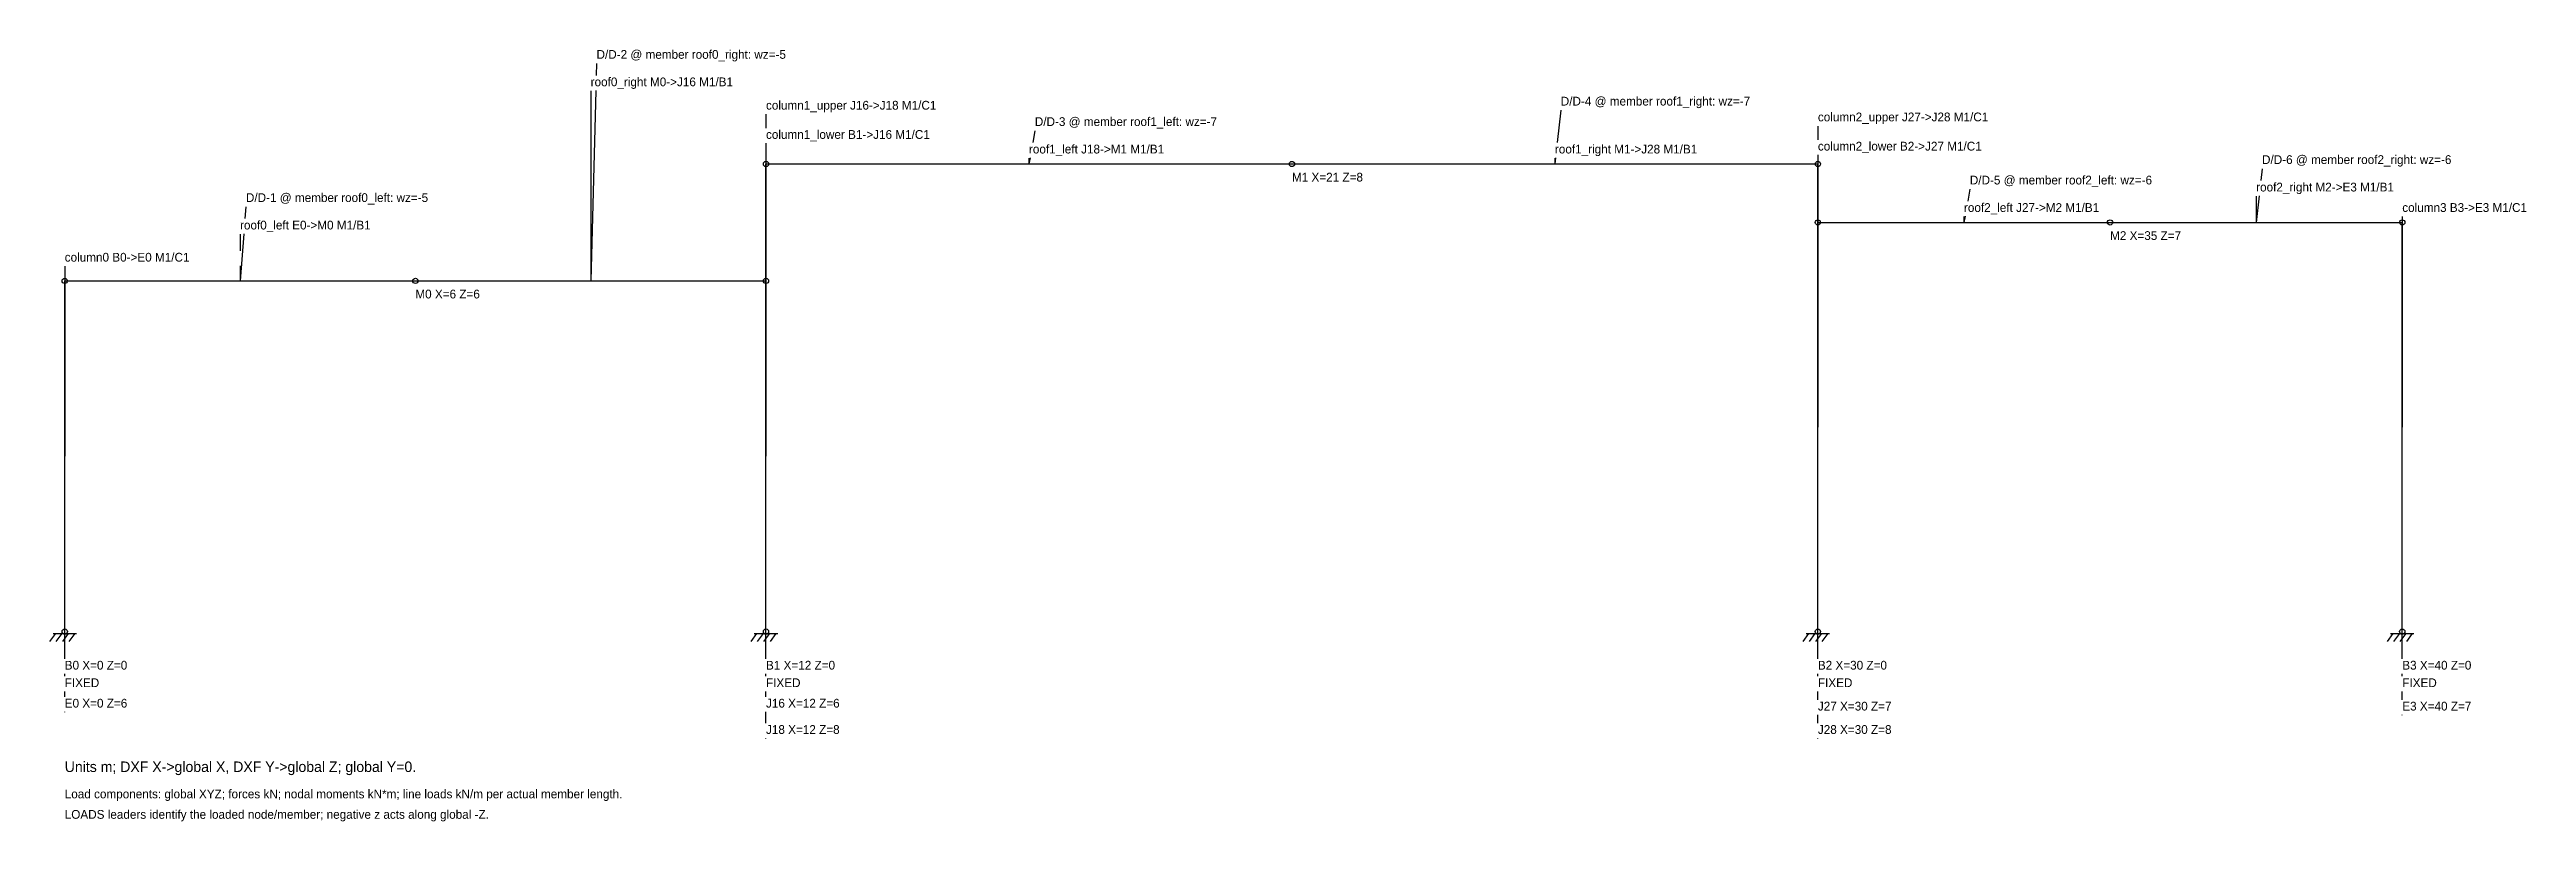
# Model space of a CAD drawing. Header units: metres. Extents: x -0.3 to 42.1, y -3.2 to 10.
import ezdxf

# ---------------------------------------------------------------- set-up
doc = ezdxf.new("R2010")
doc.units = ezdxf.units.M
for name, color, linetype in [('DIMENSIONS', 4, 'CONTINUOUS'), ('LOADS', 1, 'CONTINUOUS'), ('STRUCTURE', 7, 'CONTINUOUS'), ('SUPPORTS', 3, 'CONTINUOUS')]:
    doc.layers.add(name, color=color, linetype=linetype)

msp = doc.modelspace()

# ---------------------------------------------------------------- linework, layer by layer
at = {"layer": 'DIMENSIONS'}
for p, q in [((9, 9.25), (9, 6)), ((12, 8.85), (12, 8.615)), ((30, 8.65), (30, 8.415)), ((12, 8.357), (12, 7)), ((12, 8.35), (12, 3)), ((16.5, 8.1), (16.5, 8)), ((25.5, 8.1), (25.5, 8)), ((30, 8.157), (30, 7.5)), ((30, 8.15), (30, 3.5)), ((12, -0.465), (12, 8)), ((30, -0.465), (30, 8)), ((37.5, 7.45), (37.5, 7)), ((3, 6.8), (3, 6.515)), ((30, -0.465), (30, 7)), ((32.5, 7.1), (32.5, 7)), ((40, 7.1), (40, 3.5)), ((40, -0.465), (40, 7)), ((0, 6.25), (0, 3)), ((0, -0.465), (0, 6)), ((3, 6.257), (3, 6)), ((12, -0.465), (12, 6)), ((0, -0.465), (0, 0)), ((12, -0.465), (12, 0)), ((30, -0.465), (30, 0)), ((40, -0.465), (40, 0)), ((0, -0.73), (0, -0.722)), ((0, -0.765), (0, -0.722)), ((12, -0.73), (12, -0.722)), ((12, -0.765), (12, -0.722)), ((12, -0.765), (12, -0.722)), ((30, -0.73), (30, -0.722)), ((30, -0.765), (30, -0.722)), ((30, -0.765), (30, -0.722)), ((40, -0.73), (40, -0.722)), ((40, -0.765), (40, -0.722)), ((0, -1.115), (0, -1.022)), ((12, -1.115), (12, -1.022)), ((12, -1.115), (12, -1.022)), ((30, -1.165), (30, -1.022)), ((30, -1.165), (30, -1.022)), ((40, -1.165), (40, -1.022)), ((0, -1.38), (0, -1.372)), ((12, -1.38), (12, -1.372)), ((12, -1.565), (12, -1.372)), ((30, -1.43), (30, -1.422)), ((30, -1.565), (30, -1.422)), ((40, -1.43), (40, -1.422)), ((12, -1.83), (12, -1.822)), ((30, -1.83), (30, -1.822))]:
    msp.add_line(p, q, dxfattribs=at)
at = {"layer": 'LOADS'}
for p, q in [((9.1, 9.72), (9.094, 9.515)), ((9.088, 9.257), (9, 6)), ((25.6, 8.92), (25.54, 8.365)), ((16.6, 8.57), (16.564, 8.365)), ((16.519, 8.107), (16.5, 8)), ((25.512, 8.107), (25.5, 8)), ((37.6, 7.92), (37.578, 7.715)), ((3.1, 7.27), (3.084, 7.065)), ((32.6, 7.57), (32.564, 7.365)), ((37.55, 7.457), (37.5, 7)), ((3.064, 6.807), (3, 6)), ((32.519, 7.107), (32.5, 7))]:
    msp.add_line(p, q, dxfattribs=at)
at = {"layer": 'STRUCTURE'}
for p, q in [((12, 6), (12, 8)), ((12, 8), (21, 8)), ((21, 8), (30, 8)), ((30, 7), (30, 8)), ((30, 0), (30, 7)), ((30, 7), (35, 7)), ((35, 7), (40, 7)), ((40, 0), (40, 7)), ((0, 0), (0, 6)), ((0, 6), (6, 6)), ((6, 6), (12, 6)), ((12, 0), (12, 6))]:
    msp.add_line(p, q, dxfattribs=at)
for centre in [(12, 8), (21, 8), (30, 8), (30, 7), (35, 7), (40, 7), (0, 6), (6, 6), (12, 6), (0, 0), (12, 0), (30, 0), (40, 0)]:
    msp.add_circle(centre, 0.045, dxfattribs=at)
at = {"layer": 'SUPPORTS'}
for p, q in [((0, -0.465), (0, 0)), ((12, -0.465), (12, 0)), ((30, -0.465), (30, 0)), ((40, -0.465), (40, 0)), ((-0.16, -0.03), (-0.26, -0.17)), ((-0.2, -0.03), (0.2, -0.03)), ((-0.05, -0.03), (-0.15, -0.17)), ((0.06, -0.03), (-0.04, -0.17)), ((0.17, -0.03), (0.07, -0.17)), ((11.84, -0.03), (11.74, -0.17)), ((11.8, -0.03), (12.2, -0.03)), ((11.95, -0.03), (11.85, -0.17)), ((12.06, -0.03), (11.96, -0.17)), ((12.17, -0.03), (12.07, -0.17)), ((29.84, -0.03), (29.74, -0.17)), ((29.8, -0.03), (30.2, -0.03)), ((29.95, -0.03), (29.85, -0.17)), ((30.06, -0.03), (29.96, -0.17)), ((30.17, -0.03), (30.07, -0.17)), ((39.84, -0.03), (39.74, -0.17)), ((39.8, -0.03), (40.2, -0.03)), ((39.95, -0.03), (39.85, -0.17)), ((40.06, -0.03), (39.96, -0.17)), ((40.17, -0.03), (40.07, -0.17)), ((0, -0.765), (0, -0.722)), ((12, -0.765), (12, -0.722)), ((30, -0.765), (30, -0.722)), ((40, -0.765), (40, -0.722)), ((0, -1.03), (0, -1.022)), ((12, -1.03), (12, -1.022)), ((30, -1.03), (30, -1.022)), ((40, -1.03), (40, -1.022))]:
    msp.add_line(p, q, dxfattribs=at)

# ---------------------------------------------------------------- texts
at = {"layer": 'DIMENSIONS'}
for s, height, p in [('roof0_right M0->J16 M1/B1', 0.15, (9, 9.33)), ('column1_upper J16->J18 M1/C1', 0.15, (12, 8.93)), ('column1_lower B1->J16 M1/C1', 0.15, (12, 8.43)), ('column2_upper J27->J28 M1/C1', 0.15, (30, 8.73)), ('roof1_left J18->M1 M1/B1', 0.15, (16.5, 8.18)), ('roof1_right M1->J28 M1/B1', 0.15, (25.5, 8.18)), ('column2_lower B2->J27 M1/C1', 0.15, (30, 8.23)), ('M1 X=21 Z=8', 0.15, (21, 7.7)), ('roof2_right M2->E3 M1/B1', 0.15, (37.5, 7.53)), ('roof2_left J27->M2 M1/B1', 0.15, (32.5, 7.18)), ('column3 B3->E3 M1/C1', 0.15, (40, 7.18)), ('roof0_left E0->M0 M1/B1', 0.15, (3, 6.88)), ('M2 X=35 Z=7', 0.15, (35, 6.7)), ('column0 B0->E0 M1/C1', 0.15, (0, 6.33)), ('M0 X=6 Z=6', 0.15, (6, 5.7)), ('B0 X=0 Z=0', 0.15, (0, -0.65)), ('B1 X=12 Z=0', 0.15, (12, -0.65)), ('B2 X=30 Z=0', 0.15, (30, -0.65)), ('B3 X=40 Z=0', 0.15, (40, -0.65)), ('E0 X=0 Z=6', 0.15, (0, -1.3)), ('J16 X=12 Z=6', 0.15, (12, -1.3)), ('J27 X=30 Z=7', 0.15, (30, -1.35)), ('E3 X=40 Z=7', 0.15, (40, -1.35)), ('J18 X=12 Z=8', 0.15, (12, -1.75)), ('J28 X=30 Z=8', 0.15, (30, -1.75)), ('Units m; DXF X->global X, DXF Y->global Z; global Y=0.', 0.18, (0, -2.402))]:
    msp.add_text(s, height=height, dxfattribs=at).set_placement(p)
at = {"layer": 'LOADS'}
for s, p in [('D/D-2 @ member roof0_right: wz=-5', (9.1, 9.8)), ('D/D-4 @ member roof1_right: wz=-7', (25.6, 9)), ('D/D-3 @ member roof1_left: wz=-7', (16.6, 8.65)), ('D/D-6 @ member roof2_right: wz=-6', (37.6, 8)), ('D/D-5 @ member roof2_left: wz=-6', (32.6, 7.65)), ('D/D-1 @ member roof0_left: wz=-5', (3.1, 7.35)), ('Load components: global XYZ; forces kN; nodal moments kN*m; line loads kN/m per actual member length.', (0, -2.852)), ('LOADS leaders identify the loaded node/member; negative z acts along global -Z.', (0, -3.202))]:
    msp.add_text(s, height=0.15, dxfattribs=at).set_placement(p)
at = {"layer": 'SUPPORTS'}
for p in [(0, -0.95), (12, -0.95), (30, -0.95), (40, -0.95)]:
    msp.add_text('FIXED', height=0.15, dxfattribs=at).set_placement(p)

doc.saveas('drawing.dxf')
